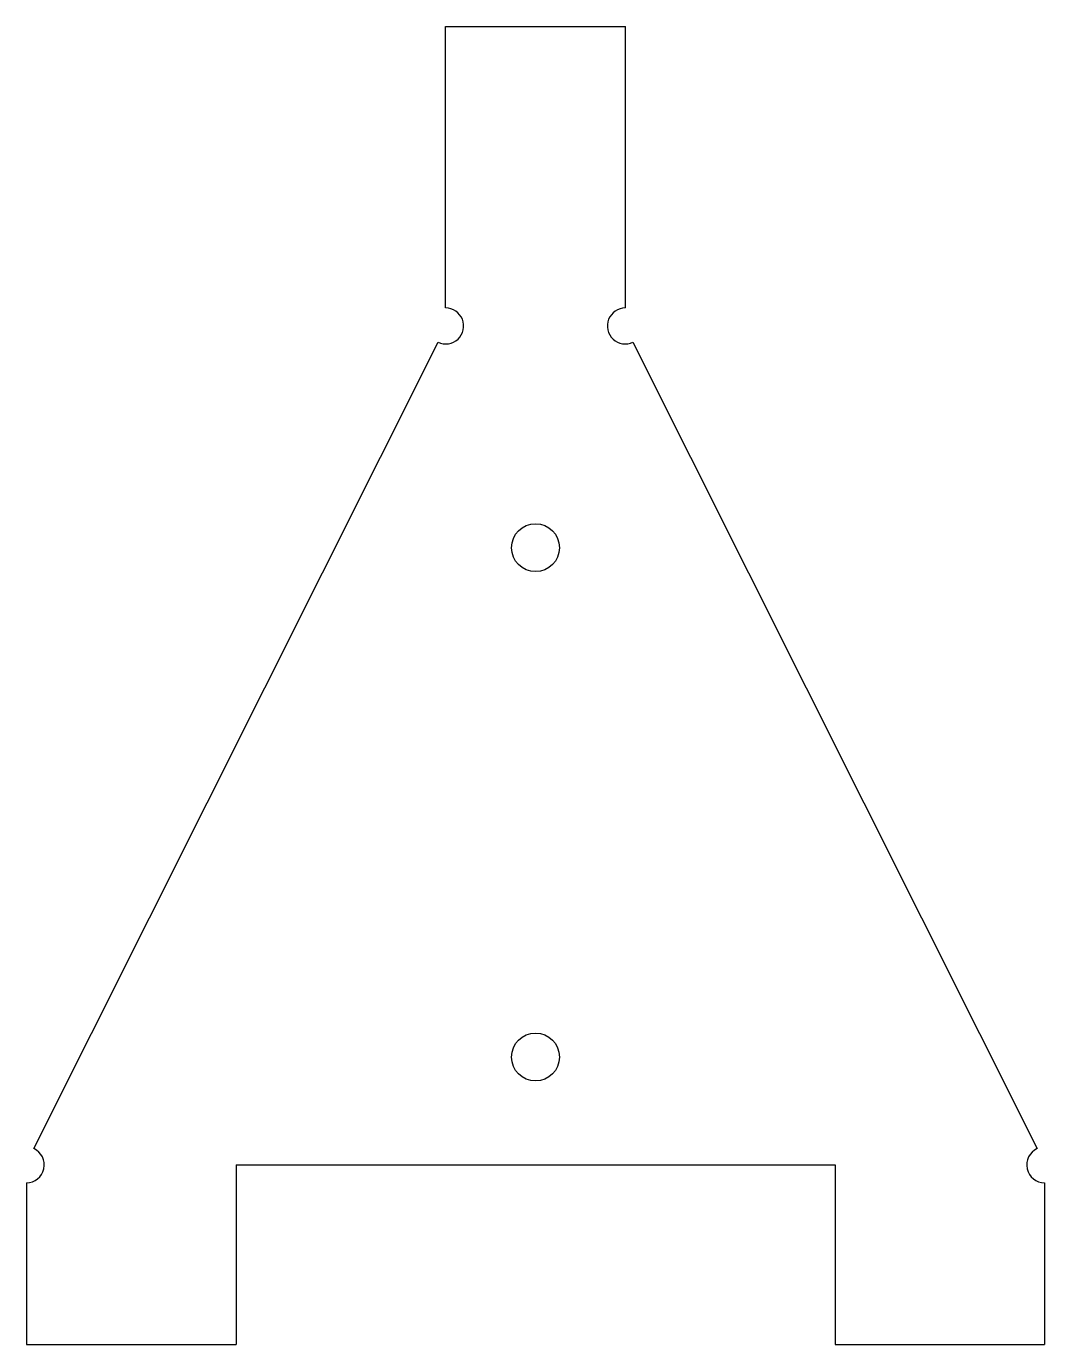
# Model space of a CAD drawing. Extents: x -4 to 166, y 105 to 325.
import ezdxf

# ---------------------------------------------------------------- set-up
doc = ezdxf.new("R2010")
doc.units = 0
doc.layers.get('0').update_dxf_attribs({"linetype": 'CONTINUOUS'})

msp = doc.modelspace()

# ---------------------------------------------------------------- linework, layer by layer
for p, q in [((66.07, 325.28), (96.07, 325.28)), ((66.07, 278.28), (66.07, 325.28)), ((96.07, 278.28), (96.07, 325.28)), ((-2.67, 138), (64.81, 272.56)), ((97.33, 272.56), (164.81, 138)), ((31.07, 135.28), (131.07, 135.28)), ((31.07, 135.28), (31.07, 105.28)), ((131.07, 135.28), (131.07, 105.28)), ((-3.93, 132.28), (-3.93, 105.28)), ((166.07, 132.28), (166.07, 105.28)), ((-3.93, 105.28), (31.07, 105.28)), ((131.07, 105.28), (166.07, 105.28))]:
    msp.add_line(p, q)
for centre in [(81.07, 238.28), (81.07, 153.28)]:
    msp.add_circle(centre, 4)
for centre, start, end in [((66.07, 275.28), 245.0952, 90), ((96.07, 275.28), 90, 294.9048), ((-3.93, 135.28), 270, 65.0952), ((166.07, 135.28), 114.9048, 270)]:
    msp.add_arc(centre, 3, start, end)

doc.saveas('drawing.dxf')
